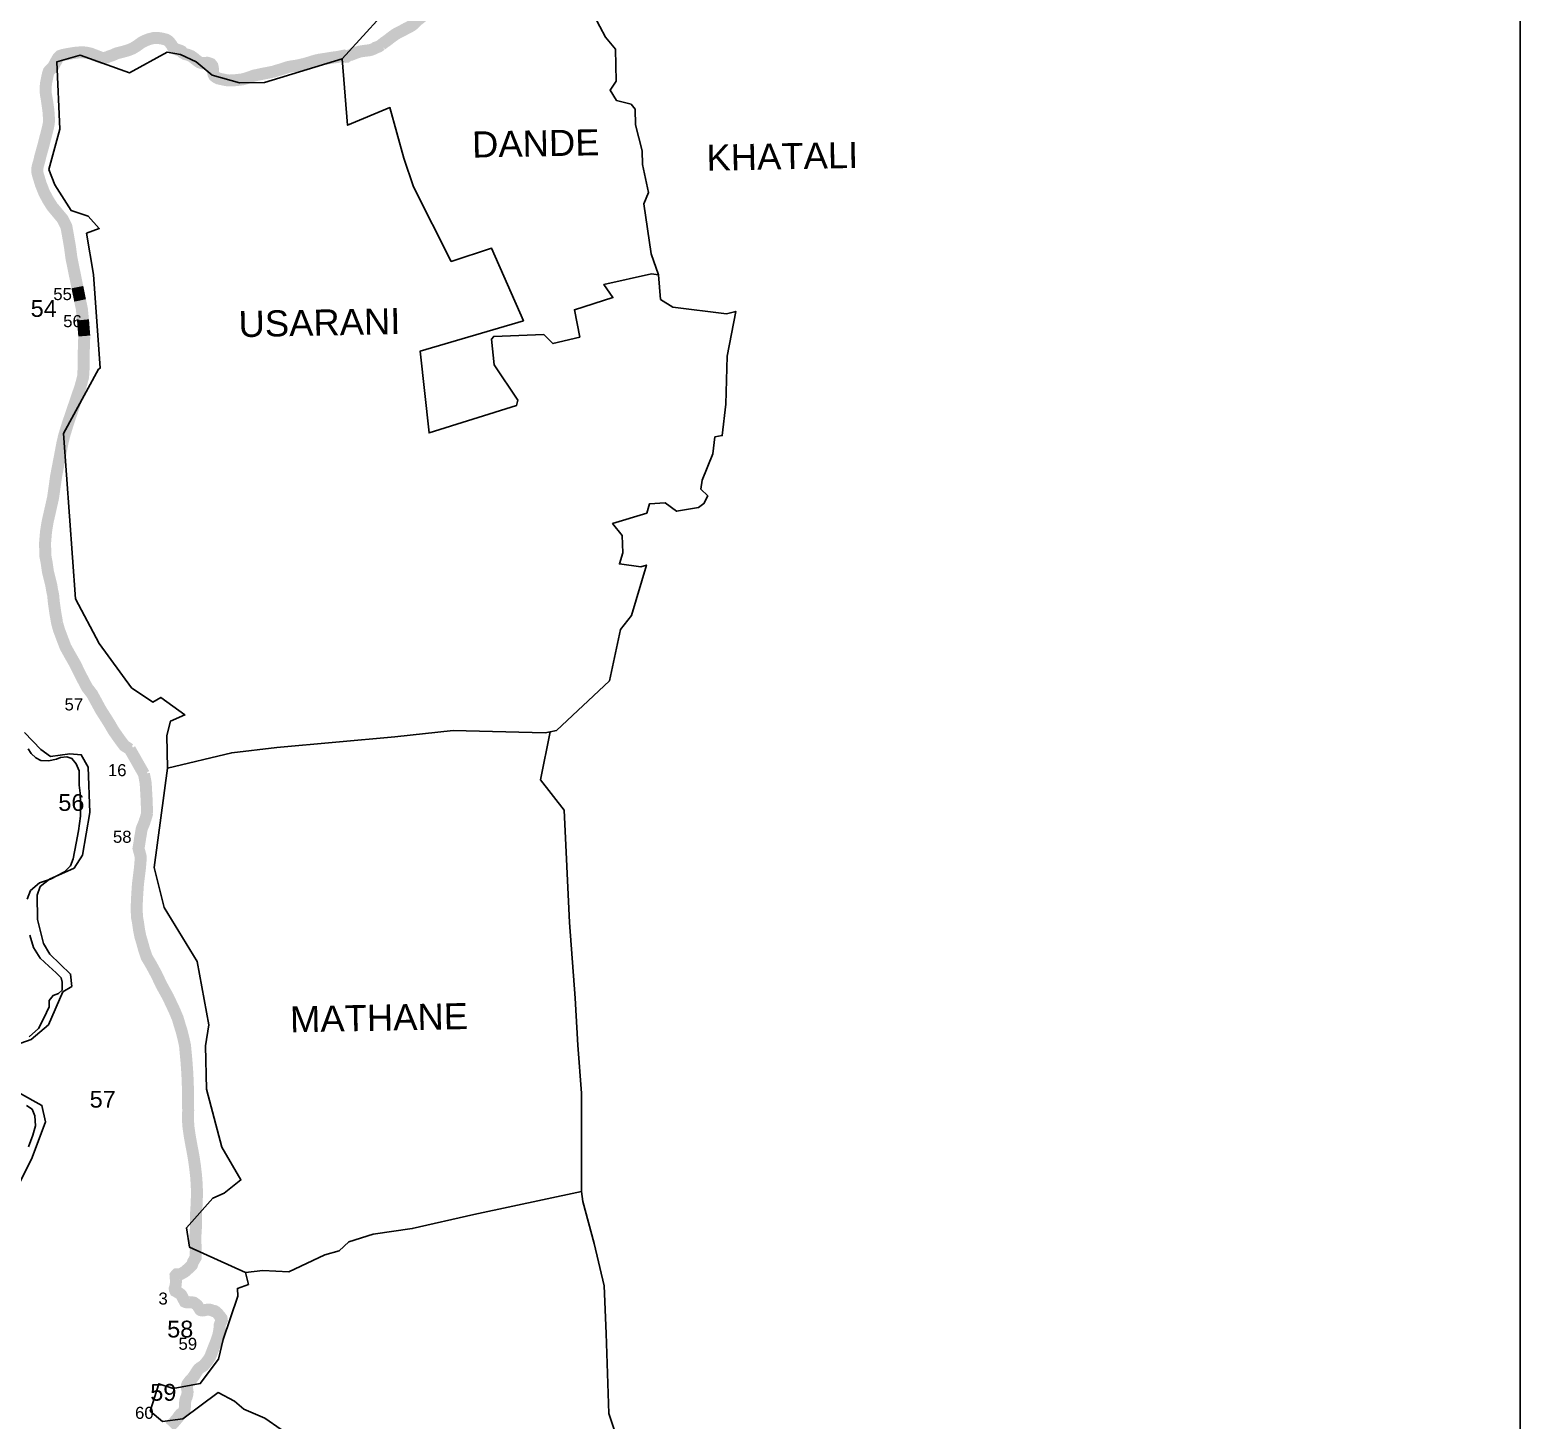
# Model space of a CAD drawing. Header units: metres. Extents: x 0 to 561379, y 0 to 4092696.
# Drawn here: x 260338 to 266555, y 2162280 to 2168081 of the extents above; entities that cross this region are included whole.
import ezdxf

# ---------------------------------------------------------------- set-up
doc = ezdxf.new("R2010")
doc.units = ezdxf.units.M
for name, color, linetype in [('ARTIFICIALLY PROTECTED', 1, 'Continuous'), ('COASTLINE', 5, 'Continuous'), ('DISTRICT BOUNDRY', 86, 'Continuous'), ('NATURALLY PROTECTED', 3, 'Continuous'), ('UNPROTECTED', 130, 'Continuous'), ('UNPROTECTED DUE TO CREEK', 150, 'Continuous'), ('VILLAGE BOUNDRY', 32, 'Continuous'), ('VILLAGE NAME', 250, 'Continuous')]:
    doc.layers.add(name, color=color, linetype=linetype)
doc.styles.get("Standard").update_dxf_attribs({"font": 'arial.ttf'})
picture_1 = doc.add_image_def('image2.ecw', size_in_pixel=(420817, 1374870.0))

msp = doc.modelspace()

# ---------------------------------------------------------------- linework, layer by layer
at = {"layer": 'ARTIFICIALLY PROTECTED', "const_width": 50, "flags": 128}
for points in [[(261804.2, 2168018.3), (261792.9, 2168010.8), (261780.6, 2168006.6), (261778.4, 2168004.8), (261774.8, 2168002.8), (261768, 2167999.9), (261763.2, 2167997.9), (261755.3, 2167995.9), (261741, 2167994.1), (261727.9, 2167992.4), (261714, 2167990), (261691.7, 2167982.4), (261666.2, 2167971.9), (261660.1, 2167970), (261659.7, 2167969.1), (261658.8, 2167968.4), (261657.6, 2167968.3), (261656.2, 2167968.7), (261647.9, 2167973), (261621.6, 2167967.6), (261597.8, 2167964.6), (261568.1, 2167959.7), (261544.8, 2167956.1), (261530.9, 2167953.2), (261519.4, 2167949.7), (261495.9, 2167942.3), (261481.4, 2167938.4), (261461.1, 2167933.5), (261444.4, 2167930.4), (261426.2, 2167927.9), (261414.3, 2167925.5), (261404.7, 2167922.3), (261382.7, 2167915.1), (261372.4, 2167912.2), (261355.3, 2167906.6), (261335.5, 2167902.6), (261314.2, 2167898.6), (261290.1, 2167893.7), (261285.3, 2167892.7)], [(260536.3, 2167007.2), (260547.5, 2166951.8)], [(260559.5, 2166870.6), (260560.6, 2166859.5), (260565, 2166803.4)], [(260452.1, 2165604), (260459.6, 2165577.3), (260471, 2165547), (260486.6, 2165506.1), (260504.1, 2165474.4), (260526.1, 2165436), (260552.4, 2165382.9), (260576.8, 2165336.6), (260597.7, 2165309.6), (260614.7, 2165278.3), (260633.5, 2165243.8), (260670.6, 2165185.2), (260686.9, 2165156.9), (260712.2, 2165121), (260731.8, 2165094.5), (260755.2, 2165079.2)], [(260826.7, 2164810.8), (260826.7, 2164810.1), (260820.2, 2164787.5), (260818.3, 2164783.1), (260815.6, 2164773.8), (260811.1, 2164762.8), (260807.3, 2164753.8), (260804.8, 2164747.6), (260802.6, 2164735.7), (260800.8, 2164724), (260798.6, 2164712.3), (260794.9, 2164687.8), (260791.3, 2164665.4), (260793.1, 2164658.5)], [(261130.8, 2162679.6), (261130.2, 2162678.1), (261129.1, 2162663.4), (261127.6, 2162651.5), (261123.9, 2162633.2), (261118.4, 2162616.9), (261112.2, 2162600.3), (261105, 2162582.4), (261097, 2162561.7), (261089.5, 2162542.5), (261081.7, 2162530.9), (261073.3, 2162519.5), (261062.8, 2162507.6), (261048.6, 2162498.7), (261042.6, 2162493.9), (261037.5, 2162487.6), (261033.5, 2162481.4), (261027.2, 2162471.1), (261020.3, 2162460.9), (261015.7, 2162455.2)], [(260980.8, 2162319.2), (260977.5, 2162313.3), (260970.7, 2162307.8), (260966.7, 2162305.1), (260959.8, 2162296.8), (260953.8, 2162288.1), (260948.3, 2162281.6), (260938.1, 2162269.7), (260922.1, 2162252.7)]]:
    msp.add_lwpolyline(points, dxfattribs=at)
at = {"layer": 'COASTLINE', "const_width": 30, "flags": 128}
msp.add_lwpolyline([(261929.4, 2168097.8), (261921, 2168092.8), (261908, 2168086.4), (261895.3, 2168079.3), (261875.7, 2168069.4), (261863.2, 2168062.4), (261853.8, 2168055.7), (261840.8, 2168046), (261826.4, 2168034.8), (261815.8, 2168027.8), (261809.1, 2168022.4), (261804.2, 2168018.3), (261792.9, 2168010.8), (261780.6, 2168006.6), (261778.4, 2168004.8), (261774.8, 2168002.8), (261768, 2167999.9), (261763.2, 2167997.9), (261755.3, 2167995.9), (261741, 2167994.1), (261727.9, 2167992.4), (261714, 2167990), (261691.7, 2167982.4), (261666.2, 2167971.9), (261660.1, 2167970), (261659.7, 2167969.1), (261658.8, 2167968.4), (261657.6, 2167968.3), (261656.2, 2167968.7), (261647.9, 2167973), (261621.6, 2167967.6), (261597.8, 2167964.6), (261568.1, 2167959.7), (261544.8, 2167956.1), (261530.9, 2167953.2), (261519.4, 2167949.7), (261495.9, 2167942.3), (261481.4, 2167938.4), (261461.1, 2167933.5), (261444.4, 2167930.4), (261426.2, 2167927.9), (261414.3, 2167925.5), (261404.7, 2167922.3), (261382.7, 2167915.1), (261372.4, 2167912.2), (261355.3, 2167906.6), (261335.5, 2167902.6), (261314.2, 2167898.6), (261290.1, 2167893.7), (261273.8, 2167890.1), (261242.5, 2167879.2), (261227.9, 2167874.9), (261218.7, 2167873.4), (261209.7, 2167872.3), (261182.6, 2167869.6), (261169.1, 2167869.5), (261154.7, 2167871.3), (261137.4, 2167875.1), (261123.9, 2167878.1), (261114.5, 2167883.1), (261107.6, 2167888.5), (261104.1, 2167895.8), (261102.3, 2167905.2), (261102.3, 2167912.5), (261101.3, 2167923.1), (261099.3, 2167930.8), (261093.2, 2167938.6), (261086.5, 2167941.2), (261077.9, 2167943.7), (261068.1, 2167942.4), (261057.2, 2167941.6), (261046, 2167945.1), (261035.7, 2167952.1), (261022.6, 2167963), (261010.3, 2167971.6), (260997.2, 2167976.7), (260985.3, 2167979.7), (260975.9, 2167985.4), (260971, 2167991.2), (260965.4, 2167993.9), (260956.7, 2167997), (260946.9, 2168000.2), (260938.3, 2168005.1), (260932.5, 2168012), (260928.9, 2168018.4), (260922.3, 2168027.5), (260915.4, 2168034.5), (260906.5, 2168040.1), (260887.5, 2168044.8), (260870.4, 2168047.3), (260854.3, 2168046.8), (260834.5, 2168041.9), (260819, 2168035.8), (260803.9, 2168028), (260782.6, 2168012.8), (260766.2, 2168002.9), (260746.7, 2167995.1), (260725.7, 2167989.3), (260699.7, 2167982.7), (260684.4, 2167975.6), (260669.2, 2167970.6), (260659.7, 2167966), (260643.3, 2167962.7), (260633.5, 2167965.5), (260618.3, 2167971.5), (260604.5, 2167976.7), (260592.3, 2167981.5), (260577.1, 2167985.1), (260563, 2167986.7), (260551.5, 2167986.7), (260537.4, 2167986.2), (260521.4, 2167984.4), (260497.3, 2167980.2), (260476, 2167976.1), (260463.4, 2167972), (260456.7, 2167965.2), (260452.7, 2167958.8), (260444, 2167943.5), (260437.3, 2167930), (260431.6, 2167923.3), (260428.2, 2167919.5), (260423.6, 2167914.9), (260419.4, 2167910.6), (260416.9, 2167907.5), (260415.1, 2167902.7), (260413.3, 2167895.9), (260411, 2167885.3), (260405.7, 2167859.2), (260404.5, 2167847.9), (260403.8, 2167835.3), (260404.1, 2167821.6), (260404.9, 2167812.6), (260409.3, 2167786.7), (260415, 2167746.9), (260416.4, 2167730.5), (260417.8, 2167707.8), (260417, 2167690.2), (260412.3, 2167668.2), (260393.7, 2167596.1), (260381.7, 2167553), (260376.7, 2167531.7), (260372.2, 2167516.9), (260368.7, 2167500.4), (260368.7, 2167489.8), (260371.2, 2167478), (260383.7, 2167436.9), (260398.3, 2167399.9), (260415.3, 2167368.6), (260431.6, 2167343), (260453.4, 2167316.9), (260474.1, 2167292.2), (260490.3, 2167259.9), (260496.7, 2167224.8), (260505.2, 2167176.3), (260511.7, 2167127.4), (260536.3, 2167007.2), (260548, 2166949.1), (260554.9, 2166916.9), (260560.6, 2166859.5), (260565, 2166803.4), (260562.6, 2166730.7), (260563, 2166680.7), (260560.1, 2166633.1), (260549.6, 2166593.5), (260527.4, 2166528.5), (260495.5, 2166435), (260481.3, 2166388.1), (260473.6, 2166355.8), (260464.3, 2166306.1), (260447.7, 2166219.9), (260434.8, 2166128.7), (260421.5, 2166069.7), (260411.6, 2166026.4), (260405.2, 2165985.2), (260403.3, 2165961.7), (260400.7, 2165932.2), (260402.5, 2165911.8), (260402.8, 2165885), (260407.9, 2165858.9), (260413.3, 2165820.7), (260421.4, 2165787.7), (260427.1, 2165765.3), (260430.3, 2165745.3), (260435.1, 2165722.5), (260438.2, 2165690.9), (260444.9, 2165644.4), (260452, 2165604.3), (260459.6, 2165577.3), (260471, 2165547), (260486.6, 2165506.1), (260504.1, 2165474.4), (260526.1, 2165436), (260552.4, 2165382.9), (260576.8, 2165336.6), (260597.7, 2165309.6), (260614.7, 2165278.3), (260633.5, 2165243.8), (260670.6, 2165185.2), (260686.9, 2165156.9), (260712.2, 2165121), (260731.8, 2165094.5), (260755.2, 2165079.2), (260755.2, 2165079.2), (260755.2, 2165079.2), (260813.9, 2164976.2), (260821.1, 2164939), (260825.6, 2164860.4), (260826.7, 2164810.1), (260820.2, 2164787.5), (260818.3, 2164783.1), (260815.6, 2164773.8), (260811.1, 2164762.8), (260807.3, 2164753.8), (260804.8, 2164747.6), (260802.6, 2164735.7), (260800.8, 2164724), (260798.6, 2164712.3), (260794.9, 2164687.8), (260791.3, 2164665.4), (260799.6, 2164634.5), (260800.8, 2164625.6), (260797.5, 2164586), (260788.9, 2164516.2), (260784.4, 2164448.4), (260783.8, 2164403), (260785.4, 2164376.6), (260789.1, 2164357.2), (260793.6, 2164324.7), (260798.9, 2164298.6), (260807.8, 2164268.7), (260815.4, 2164240.9), (260825.3, 2164211.8), (260844.4, 2164179.6), (260866.4, 2164139.1), (260886.3, 2164096.9), (260914.2, 2164046.3), (260941.2, 2163989.2), (260955.1, 2163956), (260962.8, 2163929.2), (260970.2, 2163906.7), (260978.4, 2163874.3), (260985.3, 2163843.3), (260988.4, 2163809.5), (260991.4, 2163776.7), (260995.1, 2163725.3), (260997.2, 2163671.4), (260997.3, 2163631.9), (260998.5, 2163572.6), (260997.7, 2163529.1), (261000.1, 2163499.3), (261005.3, 2163463.4), (261013.9, 2163416.4), (261017, 2163400.9), (261021.4, 2163376), (261026.4, 2163342.8), (261031.5, 2163298.8), (261034.2, 2163261.6), (261035.2, 2163224.8), (261033.6, 2163178.5), (261030.7, 2163133), (261031.2, 2163090.7), (261028.1, 2163040.9), (261028.9, 2163016.3), (261030.4, 2162991.3), (261030.2, 2162959.5), (261018.8, 2162940.4), (261014.3, 2162927.7), (261005, 2162917.6), (260994.8, 2162908.7), (260984.4, 2162899.5), (260975.6, 2162894.3), (260967.4, 2162889.8), (260961.3, 2162888.9), (260955.7, 2162889), (260949.8, 2162888.5), (260948.1, 2162886.8), (260945.6, 2162883.1), (260945.7, 2162876.6), (260947.5, 2162866), (260946.8, 2162846.8), (260945, 2162837.2), (260942.5, 2162829.3), (260942.8, 2162824.2), (260945.3, 2162818.8), (260953.2, 2162814.5), (260962.5, 2162808.8), (260969.2, 2162803.3), (260973.8, 2162795.3), (260977.8, 2162786.8), (260981.1, 2162781), (260983.2, 2162777.3), (260985, 2162774.1), (260989, 2162772.3), (260993.7, 2162771.4), (260998.2, 2162772), (261005, 2162772.4), (261014.4, 2162771.6), (261022.1, 2162770.3), (261029.8, 2162764.9), (261035.9, 2162759.6), (261038.9, 2162755.9), (261041.2, 2162752), (261044.9, 2162746.7), (261047.1, 2162742.7), (261048.9, 2162740.2), (261051.6, 2162738.6), (261057.4, 2162737.7), (261065.5, 2162738.7), (261074, 2162740.5), (261084.1, 2162741.5), (261090.5, 2162740.6), (261098, 2162737.8), (261104, 2162735.7), (261109, 2162735.2), (261114, 2162732.2), (261121.5, 2162725.3), (261127.2, 2162717.7), (261130.3, 2162714.7), (261134.3, 2162709.4), (261137.6, 2162705), (261138.7, 2162697.4), (261136.5, 2162692.7), (261133.7, 2162686.9), (261130.2, 2162678.1), (261129.1, 2162663.4), (261127.6, 2162651.5), (261123.9, 2162633.2), (261118.4, 2162616.9), (261112.2, 2162600.3), (261105, 2162582.4), (261097, 2162561.7), (261089.5, 2162542.5), (261081.7, 2162530.9), (261073.3, 2162519.5), (261062.8, 2162507.6), (261048.6, 2162498.7), (261042.6, 2162493.9), (261037.5, 2162487.6), (261033.5, 2162481.4), (261027.2, 2162471.1), (261020.3, 2162460.9), (261011.2, 2162449.5), (261004, 2162442.4), (260995.4, 2162430.9), (260993.1, 2162423.8), (260993.2, 2162415.3), (260995.1, 2162405.5), (260996, 2162398), (260995.2, 2162388.9), (260992.8, 2162378.9), (260989.1, 2162370.9), (260986.9, 2162363.4), (260986, 2162357.4), (260985.3, 2162350.6), (260985.3, 2162342.7), (260984.2, 2162329.7), (260982.1, 2162321.5), (260977.5, 2162313.3), (260970.7, 2162307.8), (260966.7, 2162305.1), (260959.8, 2162296.8), (260953.8, 2162288.1), (260948.3, 2162281.6), (260938.1, 2162269.7), (260922.1, 2162252.7)], dxfattribs=at)
at = {"layer": 'DISTRICT BOUNDRY'}
for points in [[(260331, 2165081.3, 0), (260342.9, 2165061.4, 0), (260363, 2165043.7, 0), (260383.9, 2165032.7, 0), (260415.6, 2165030.8, 0), (260449.8, 2165037.9, 0), (260465.3, 2165045, 0), (260492.9, 2165047.5, 0), (260513.2, 2165041, 0), (260531.5, 2165018.9, 0), (260543.3, 2164989.2, 0), (260544.1, 2164929.4, 0), (260548.5, 2164895.8, 0), (260548.7, 2164853.2, 0), (260549.6, 2164799.5, 0), (260540.7, 2164738.8, 0), (260531.8, 2164687.1, 0), (260518.8, 2164621.9, 0), (260507.8, 2164592.7, 0), (260483.1, 2164567.7, 0), (260424.2, 2164537.8, 0), (260378.5, 2164521.5, 0), (260340, 2164489.7, 0), (260326.5, 2164453.7, 0)], [(260337.4, 2164303.6, 0), (260353.8, 2164252.2, 0), (260380.7, 2164207.6, 0), (260417.6, 2164174.6, 0), (260447.2, 2164145.8, 0), (260468.1, 2164125.8, 0), (260472.7, 2164108, 0), (260473.1, 2164074.4, 0), (260457.4, 2164060.7, 0), (260434.6, 2164051.3, 0), (260418.9, 2164031.1, 0), (260418.5, 2164004.1, 0), (260396.8, 2163956.8, 0), (260374.3, 2163913.9, 0), (260335.7, 2163879.8, 0)], [(260324.5, 2163592.6, 0), (260347, 2163577.3, 0), (260358.8, 2163550.5, 0), (260361.4, 2163508.1, 0), (260350.4, 2163469.7, 0), (260332.7, 2163420.3, 0)]]:
    msp.add_polyline3d(points, dxfattribs=at)
at = {"layer": 'NATURALLY PROTECTED', "const_width": 50, "flags": 128}
for points in [[(261972.8, 2168679.8), (262039.2, 2168219), (262029.3, 2168205.7), (262022, 2168195.1), (262006.1, 2168172), (261997.9, 2168161.6), (261987.4, 2168149.3), (261974.2, 2168136.3), (261965.3, 2168128.6), (261951.4, 2168118), (261942.2, 2168108.5), (261935.8, 2168102.2), (261929.4, 2168097.8), (261921, 2168092.8), (261908, 2168086.4), (261895.3, 2168079.3), (261875.7, 2168069.4), (261863.2, 2168062.4), (261853.8, 2168055.7), (261840.8, 2168046), (261826.4, 2168034.8), (261815.8, 2168027.8), (261809.1, 2168022.4), (261804.2, 2168018.3)], [(261285.3, 2167892.7), (261273.8, 2167890.1), (261242.5, 2167879.2), (261227.9, 2167874.9), (261218.7, 2167873.4), (261209.7, 2167872.3), (261182.6, 2167869.6), (261169.1, 2167869.5), (261154.7, 2167871.3), (261137.4, 2167875.1), (261123.9, 2167878.1), (261114.5, 2167883.1), (261107.6, 2167888.5), (261104.1, 2167895.8), (261102.3, 2167905.2), (261102.3, 2167912.5), (261101.3, 2167923.1), (261099.3, 2167930.8), (261093.2, 2167938.6), (261086.5, 2167941.2), (261077.9, 2167943.7), (261068.1, 2167942.4), (261057.2, 2167941.6), (261046, 2167945.1), (261035.7, 2167952.1), (261022.6, 2167963), (261010.3, 2167971.6), (260997.2, 2167976.7), (260985.3, 2167979.7), (260975.9, 2167985.4), (260971, 2167991.2), (260965.4, 2167993.9), (260956.7, 2167997), (260946.9, 2168000.2), (260938.3, 2168005.1), (260932.5, 2168012), (260928.9, 2168018.4), (260922.3, 2168027.5), (260915.4, 2168034.5), (260906.5, 2168040.1), (260887.5, 2168044.8), (260870.4, 2168047.3), (260854.3, 2168046.8), (260834.5, 2168041.9), (260819, 2168035.8), (260803.9, 2168028), (260782.6, 2168012.8), (260766.2, 2168002.9), (260746.7, 2167995.1), (260725.7, 2167989.3), (260699.7, 2167982.7), (260684.4, 2167975.6), (260669.2, 2167970.6), (260659.7, 2167966), (260643.3, 2167962.7), (260633.5, 2167965.5), (260618.3, 2167971.5), (260604.5, 2167976.7), (260592.3, 2167981.5), (260577.1, 2167985.1), (260563, 2167986.7), (260551.5, 2167986.7), (260537.4, 2167986.2), (260521.4, 2167984.4), (260497.3, 2167980.2), (260476, 2167976.1), (260463.4, 2167972), (260456.7, 2167965.2), (260452.7, 2167958.8), (260444, 2167943.5), (260437.3, 2167930), (260431.6, 2167923.3), (260428.2, 2167919.5), (260423.6, 2167914.9), (260419.4, 2167910.6), (260416.9, 2167907.5), (260415.1, 2167902.7), (260413.3, 2167895.9), (260411, 2167885.3), (260405.7, 2167859.2), (260404.5, 2167847.9), (260403.8, 2167835.3), (260404.1, 2167821.6), (260404.9, 2167812.6), (260409.3, 2167786.7), (260415, 2167746.9), (260416.4, 2167730.5), (260417.8, 2167707.8), (260417, 2167690.2), (260412.3, 2167668.2), (260393.7, 2167596.1), (260381.7, 2167553), (260376.7, 2167531.7), (260372.2, 2167516.9), (260368.7, 2167500.4), (260368.7, 2167489.8), (260371.2, 2167478), (260383.7, 2167436.9), (260398.3, 2167399.9), (260415.3, 2167368.6), (260431.6, 2167343), (260453.4, 2167316.9), (260474.1, 2167292.2), (260490.3, 2167259.9), (260496.7, 2167224.8), (260505.2, 2167176.3), (260511.7, 2167127.4), (260536.3, 2167007.2)], [(260547.5, 2166951.8), (260548, 2166949.1), (260554.9, 2166916.9), (260559.5, 2166870.6)], [(260565, 2166803.4), (260562.6, 2166730.7), (260563, 2166680.7), (260560.1, 2166633.1), (260549.6, 2166593.5), (260527.4, 2166528.5), (260495.5, 2166435), (260481.3, 2166388.1), (260473.6, 2166355.8), (260464.3, 2166306.1), (260447.7, 2166219.9), (260434.8, 2166128.7), (260421.5, 2166069.7), (260411.6, 2166026.4), (260405.2, 2165985.2), (260403.3, 2165961.7), (260400.7, 2165932.2), (260402.5, 2165911.8), (260402.8, 2165885), (260407.9, 2165858.9), (260413.3, 2165820.7), (260421.4, 2165787.7), (260427.1, 2165765.3), (260430.3, 2165745.3), (260435.1, 2165722.5), (260438.2, 2165690.9), (260444.9, 2165644.4), (260452, 2165604.3), (260452.1, 2165604)], [(260813.9, 2164976.2), (260821.1, 2164939), (260825.6, 2164860.4), (260826.7, 2164810.8)], [(260793.1, 2164658.5), (260799.6, 2164634.5), (260800.8, 2164625.6), (260797.5, 2164586), (260788.9, 2164516.2), (260784.4, 2164448.4), (260783.8, 2164403), (260785.4, 2164376.6), (260789.1, 2164357.2), (260793.6, 2164324.7), (260798.9, 2164298.6), (260807.8, 2164268.7), (260815.4, 2164240.9), (260825.3, 2164211.8), (260844.4, 2164179.6), (260866.4, 2164139.1), (260886.3, 2164096.9), (260914.2, 2164046.3), (260941.2, 2163989.2), (260955.1, 2163956), (260962.8, 2163929.2), (260970.2, 2163906.7), (260978.4, 2163874.3), (260985.3, 2163843.3), (260988.4, 2163809.5), (260991.4, 2163776.7), (260995.1, 2163725.3), (260997.2, 2163671.4), (260997.3, 2163631.9), (260998.5, 2163572.6), (260997.7, 2163529.1), (261000.1, 2163499.3), (261005.3, 2163463.4), (261013.9, 2163416.4), (261017, 2163400.9), (261021.4, 2163376), (261026.4, 2163342.8), (261031.5, 2163298.8), (261034.2, 2163261.6), (261035.2, 2163224.8), (261033.6, 2163178.5), (261030.7, 2163133), (261031.2, 2163090.7), (261028.1, 2163040.9), (261028.9, 2163016.3), (261030.4, 2162991.3), (261030.2, 2162959.5), (261018.8, 2162940.4), (261014.3, 2162927.7), (261005, 2162917.6), (260994.8, 2162908.7), (260984.4, 2162899.5), (260975.6, 2162894.3), (260967.4, 2162889.8), (260961.3, 2162888.9), (260955.7, 2162889), (260949.8, 2162888.5), (260948.1, 2162886.8), (260945.6, 2162883.1), (260945.7, 2162876.6), (260947.5, 2162866)], [(260984.7, 2162774.8), (260985, 2162774.1), (260989, 2162772.3), (260993.7, 2162771.4), (260998.2, 2162772), (261005, 2162772.4), (261014.4, 2162771.6), (261022.1, 2162770.3), (261029.8, 2162764.9), (261035.9, 2162759.6), (261038.9, 2162755.9), (261041.2, 2162752), (261044.9, 2162746.7), (261047.1, 2162742.7), (261048.9, 2162740.2), (261051.6, 2162738.6), (261057.4, 2162737.7), (261065.5, 2162738.7), (261074, 2162740.5), (261084.1, 2162741.5), (261090.5, 2162740.6), (261098, 2162737.8), (261104, 2162735.7), (261109, 2162735.2), (261114, 2162732.2), (261121.5, 2162725.3), (261127.2, 2162717.7), (261130.3, 2162714.7), (261134.3, 2162709.4), (261137.6, 2162705), (261138.7, 2162697.4), (261136.5, 2162692.7), (261133.7, 2162686.9), (261130.8, 2162679.6)], [(261015.7, 2162455.2), (261011.2, 2162449.5), (261004, 2162442.4), (260995.4, 2162430.9), (260993.1, 2162423.8), (260993.2, 2162415.3), (260995.1, 2162405.5), (260996, 2162398), (260995.2, 2162388.9), (260992.8, 2162378.9), (260989.1, 2162370.9), (260986.9, 2162363.4), (260986, 2162357.4), (260985.3, 2162350.6), (260985.3, 2162342.7), (260984.2, 2162329.7), (260982.1, 2162321.5), (260980.8, 2162319.2)]]:
    msp.add_lwpolyline(points, dxfattribs=at)
msp.add_lwpolyline([(260755.2, 2165079.2), (260755.2, 2165079.2)], close=True, dxfattribs=at)
at = {"layer": 'UNPROTECTED', "const_width": 50, "flags": 128}
msp.add_lwpolyline([(260947.5, 2162866), (260946.8, 2162846.8), (260945, 2162837.2), (260942.5, 2162829.3), (260942.8, 2162824.2), (260945.3, 2162818.8), (260953.2, 2162814.5), (260962.5, 2162808.8), (260969.2, 2162803.3), (260973.8, 2162795.3), (260977.8, 2162786.8), (260981.1, 2162781), (260983.2, 2162777.3), (260984.7, 2162774.8)], dxfattribs=at)
at = {"layer": 'UNPROTECTED DUE TO CREEK', "const_width": 50, "flags": 128}
msp.add_lwpolyline([(260755.2, 2165079.2), (260813.9, 2164976.2)], dxfattribs=at)
at = {"layer": 'VILLAGE BOUNDRY'}
for points in [[(261886.4, 2168230.6, 0), (261640.4, 2167960.1, 0), (261316.6, 2167860.7, 0), (261212.3, 2167860, 0), (261098.5, 2167891.1, 0), (261032.3, 2167947, 0), (260966.7, 2167977.3, 0), (260911, 2167987.5, 0), (260754.3, 2167901.6, 0), (260548.2, 2167975, 0), (260450.4, 2167946.8, 0), (260463.6, 2167666, 0), (260417.5, 2167497.6, 0), (260441.9, 2167434.4, 0), (260509.9, 2167326.6, 0), (260581.6, 2167304.1, 0), (260627.6, 2167252.4, 0), (260574.3, 2167232.1, 0), (260603.3, 2167060.1, 0), (260630.9, 2166668.8, 0), (260624.7, 2166664.6, 0), (260478, 2166396.9, 0), (260528.3, 2165707.4, 0), (260626.9, 2165520.9, 0), (260762.6, 2165336.1, 0), (260850.5, 2165276, 0), (260884.8, 2165295.4, 0), (260985.1, 2165222.4, 0), (260925, 2165196.9, 0), (260909.2, 2165136.5, 0), (260911.8, 2165000.3, 0), (260856.6, 2164586.6, 0), (260898.2, 2164418.4, 0), (261035.7, 2164194.3, 0), (261084.5, 2163929, 0), (261070.8, 2163841.7, 0), (261074.8, 2163661.6, 0), (261139.5, 2163419.2, 0), (261218.2, 2163282.7, 0), (261149.2, 2163227.3, 0), (261101.1, 2163205.8, 0), (260992, 2163082.1, 0), (261004.6, 2163001.7, 0), (261238.3, 2162895.7, 0), (261249.7, 2162846.3, 0), (261203.9, 2162829.9, 0), (261205.8, 2162797.5, 0), (261144.5, 2162616.6, 0), (261125, 2162535.2, 0), (261048.6, 2162432.6, 0), (260935.8, 2162411.9, 0), (260875.6, 2162432.1, 0), (260840.5, 2162318.1, 0), (260891.6, 2162274.3, 0), (260976.6, 2162285.4, 0), (261123.6, 2162394.9, 0), (261192.3, 2162359.5, 0), (261231, 2162326.3, 0), (261318.3, 2162288.9, 0), (261385.8, 2162241.1, 0)], [(261886.4, 2168230.6, 0), (261640.4, 2167960.1, 0), (261316.6, 2167860.7, 0), (261212.3, 2167860, 0), (261098.5, 2167891.1, 0), (261032.3, 2167947, 0), (260966.7, 2167977.3, 0), (260911, 2167987.5, 0), (260754.3, 2167901.6, 0), (260548.2, 2167975, 0), (260450.4, 2167946.8, 0), (260463.6, 2167666, 0), (260417.5, 2167497.6, 0), (260441.9, 2167434.4, 0), (260509.9, 2167326.6, 0), (260581.6, 2167304.1, 0), (260627.6, 2167252.4, 0), (260574.3, 2167232.1, 0), (260603.3, 2167060.1, 0), (260630.9, 2166668.8, 0), (260624.7, 2166664.6, 0), (260478, 2166396.9, 0), (260528.3, 2165707.4, 0), (260626.9, 2165520.9, 0), (260762.6, 2165336.1, 0), (260850.5, 2165276, 0), (260884.8, 2165295.4, 0), (260985.1, 2165222.4, 0), (260925, 2165196.9, 0), (260909.2, 2165136.5, 0), (260911.8, 2165000.3, 0), (260856.6, 2164586.6, 0), (260898.2, 2164418.4, 0), (261035.7, 2164194.3, 0), (261084.5, 2163929, 0), (261070.8, 2163841.7, 0), (261074.8, 2163661.6, 0), (261139.5, 2163419.2, 0), (261218.2, 2163282.7, 0), (261149.2, 2163227.3, 0), (261101.1, 2163205.8, 0), (260992, 2163082.1, 0), (261004.6, 2163001.7, 0), (261238.3, 2162895.7, 0), (261249.7, 2162846.3, 0), (261203.9, 2162829.9, 0), (261205.8, 2162797.5, 0), (261144.5, 2162616.6, 0), (261125, 2162535.2, 0), (261048.6, 2162432.6, 0), (260935.8, 2162411.9, 0), (260875.6, 2162432.1, 0), (260840.5, 2162318.1, 0), (260891.6, 2162274.3, 0), (260976.6, 2162285.4, 0), (261123.6, 2162394.9, 0), (261192.3, 2162359.5, 0), (261231, 2162326.3, 0), (261318.3, 2162288.9, 0), (261385.8, 2162241.1, 0)], [(262668.7, 2168183.2, 0), (262739.6, 2168050.2, 0), (262781, 2168000.2, 0), (262784.6, 2167867.1, 0), (262758.7, 2167828.9, 0), (262784.9, 2167786.7, 0), (262846.5, 2167770.6, 0), (262863, 2167750.2, 0), (262865.3, 2167684.4, 0), (262892.1, 2167576.5, 0), (262893.7, 2167518.6, 0), (262918.8, 2167402.6, 0), (262898.8, 2167354.5, 0), (262929.3, 2167146.3, 0), (262961.2, 2167058.9, 0), (262931.7, 2167063.5, 0), (262732.6, 2167018.5, 0), (262770.1, 2166963.9, 0), (262609.7, 2166913.3, 0), (262631.9, 2166798.8, 0), (262520, 2166772, 0), (262481.8, 2166810, 0), (262273.6, 2166801.9, 0), (262264.4, 2166790.6, 0), (262274.6, 2166682.6, 0), (262374.4, 2166535.5, 0), (262368.2, 2166514.2, 0), (262003.5, 2166398.9, 0), (261966.6, 2166740.9, 0), (262396.7, 2166867, 0), (262264.1, 2167169.3, 0), (262095.7, 2167114.6, 0), (261938.2, 2167425.5, 0), (261898.7, 2167545.8, 0), (261839.8, 2167756.3, 0), (261663.2, 2167683.1, 0), (261640.4, 2167960.1, 0), (261886.4, 2168230.6, 0)], [(262668.7, 2168183.2, 0), (262739.6, 2168050.2, 0), (262781, 2168000.2, 0), (262784.6, 2167867.1, 0), (262758.7, 2167828.9, 0), (262784.9, 2167786.7, 0), (262846.5, 2167770.6, 0), (262863, 2167750.2, 0), (262865.3, 2167684.4, 0), (262892.1, 2167576.5, 0), (262893.7, 2167518.6, 0), (262918.8, 2167402.6, 0), (262898.8, 2167354.5, 0), (262929.3, 2167146.3, 0), (262961.2, 2167058.9, 0), (262931.7, 2167063.5, 0), (262732.6, 2167018.5, 0), (262770.1, 2166963.9, 0), (262609.7, 2166913.3, 0), (262631.9, 2166798.8, 0), (262520, 2166772, 0), (262481.8, 2166810, 0), (262273.6, 2166801.9, 0), (262264.4, 2166790.6, 0), (262274.6, 2166682.6, 0), (262374.4, 2166535.5, 0), (262368.2, 2166514.2, 0), (262003.5, 2166398.9, 0), (261966.6, 2166740.9, 0), (262396.7, 2166867, 0), (262264.1, 2167169.3, 0), (262095.7, 2167114.6, 0), (261938.2, 2167425.5, 0), (261898.7, 2167545.8, 0), (261839.8, 2167756.3, 0), (261663.2, 2167683.1, 0), (261640.4, 2167960.1, 0), (261886.4, 2168230.6, 0)], [(260212.1, 2163823, 0), (260344.1, 2163869, 0), (260415.4, 2163930, 0), (260474.9, 2164067.1, 0), (260512.8, 2164090, 0), (260507.9, 2164141.4, 0), (260421.7, 2164223.7, 0), (260395.1, 2164268.4, 0), (260369.2, 2164369.1, 0), (260368.1, 2164470.1, 0), (260381.4, 2164506, 0), (260419.5, 2164537.6, 0), (260522.6, 2164583.3, 0), (260557.8, 2164637.4, 0), (260588.1, 2164814.8, 0), (260581.9, 2165004.6, 0), (260552.1, 2165056.5, 0), (260504.9, 2165060.7, 0), (260424.7, 2165048.9, 0), (260384.3, 2165077.7, 0), (260316.3, 2165149, 0)], [(260212.1, 2163823, 0), (260344.1, 2163869, 0), (260415.4, 2163930, 0), (260474.9, 2164067.1, 0), (260512.8, 2164090, 0), (260507.9, 2164141.4, 0), (260421.7, 2164223.7, 0), (260395.1, 2164268.4, 0), (260369.2, 2164369.1, 0), (260368.1, 2164470.1, 0), (260381.4, 2164506, 0), (260419.5, 2164537.6, 0), (260522.6, 2164583.3, 0), (260557.8, 2164637.4, 0), (260588.1, 2164814.8, 0), (260581.9, 2165004.6, 0), (260552.1, 2165056.5, 0), (260504.9, 2165060.7, 0), (260424.7, 2165048.9, 0), (260384.3, 2165077.7, 0), (260316.3, 2165149, 0)], [(260215.4, 2163110.1, 0), (260347.9, 2163375.8, 0), (260402.8, 2163524.2, 0), (260388.5, 2163593.5, 0), (260289.9, 2163646.5, 0)], [(260215.4, 2163110.1, 0), (260347.9, 2163375.8, 0), (260402.8, 2163524.2, 0), (260388.5, 2163593.5, 0), (260289.9, 2163646.5, 0)], [(261385.8, 2162241.1, 0), (261318.3, 2162288.9, 0), (261231, 2162326.3, 0), (261192.3, 2162359.5, 0), (261123.6, 2162394.9, 0), (260976.6, 2162285.4, 0), (260891.6, 2162274.3, 0), (260840.5, 2162318.1, 0), (260875.6, 2162432.1, 0), (260935.8, 2162411.9, 0), (261048.6, 2162432.6, 0), (261125, 2162535.2, 0), (261144.5, 2162616.6, 0), (261205.8, 2162797.5, 0), (261203.9, 2162829.9, 0), (261249.7, 2162846.3, 0), (261238.3, 2162895.7, 0), (261309.9, 2162904.9, 0), (261418.9, 2162898.5, 0), (261567.9, 2162970.4, 0), (261628.8, 2162986.7, 0), (261669.2, 2163023.8, 0), (261770.7, 2163056.8, 0), (261933.1, 2163079.3, 0), (262190.7, 2163137.9, 0), (262640, 2163234.1, 0), (262645.1, 2163191.9, 0), (262691.7, 2163017.8, 0), (262733.3, 2162840.3, 0), (262742.4, 2162641.7, 0), (262753.3, 2162308.4, 0), (262861.6, 2161982, 0)], [(261385.8, 2162241.1, 0), (261318.3, 2162288.9, 0), (261231, 2162326.3, 0), (261192.3, 2162359.5, 0), (261123.6, 2162394.9, 0), (260976.6, 2162285.4, 0), (260891.6, 2162274.3, 0), (260840.5, 2162318.1, 0), (260875.6, 2162432.1, 0), (260935.8, 2162411.9, 0), (261048.6, 2162432.6, 0), (261125, 2162535.2, 0), (261144.5, 2162616.6, 0), (261205.8, 2162797.5, 0), (261203.9, 2162829.9, 0), (261249.7, 2162846.3, 0), (261238.3, 2162895.7, 0), (261309.9, 2162904.9, 0), (261418.9, 2162898.5, 0), (261567.9, 2162970.4, 0), (261628.8, 2162986.7, 0), (261669.2, 2163023.8, 0), (261770.7, 2163056.8, 0), (261933.1, 2163079.3, 0), (262190.7, 2163137.9, 0), (262640, 2163234.1, 0), (262645.1, 2163191.9, 0), (262691.7, 2163017.8, 0), (262733.3, 2162840.3, 0), (262742.4, 2162641.7, 0), (262753.3, 2162308.4, 0), (262861.6, 2161982, 0)]]:
    msp.add_polyline3d(points, dxfattribs=at)
for points in [[(262003.5, 2166398.9, 0), (262368.2, 2166514.2, 0), (262374.4, 2166535.5, 0), (262274.6, 2166682.6, 0), (262264.4, 2166790.6, 0), (262273.6, 2166801.9, 0), (262481.8, 2166810, 0), (262520, 2166772, 0), (262631.9, 2166798.8, 0), (262609.7, 2166913.3, 0), (262770.1, 2166963.9, 0), (262732.6, 2167018.5, 0), (262931.7, 2167063.5, 0), (262961.2, 2167058.9, 0), (262968.6, 2166955.8, 0), (263019.8, 2166924.1, 0), (263243.9, 2166896.5, 0), (263283.2, 2166906.1, 0), (263247.7, 2166720, 0), (263241.8, 2166518.5, 0), (263226.2, 2166387.8, 0), (263195.6, 2166382.6, 0), (263186.7, 2166312.4, 0), (263143, 2166201.3, 0), (263137.4, 2166164.8, 0), (263166.1, 2166137, 0), (263149.8, 2166104, 0), (263127.1, 2166088.5, 0), (263035.8, 2166072.1, 0), (262988.9, 2166107.1, 0), (262923.2, 2166103.3, 0), (262911.5, 2166064.8, 0), (262769.1, 2166020.7, 0), (262808.5, 2165971.3, 0), (262811.7, 2165898.6, 0), (262797.8, 2165852.8, 0), (262886.8, 2165840.9, 0), (262910.4, 2165847.9, 0), (262848.5, 2165636.7, 0), (262802.5, 2165578.8, 0), (262756.6, 2165365.2, 0), (262535.1, 2165158.2, 0), (262508.8, 2165151.3, 0), (262487.4, 2165148.3, 0), (262103.8, 2165157.2, 0), (261860.1, 2165131.1, 0), (261367.7, 2165086.8, 0), (261180.1, 2165064.9, 0), (260911.8, 2165000.3, 0), (260909.2, 2165136.5, 0), (260925, 2165196.9, 0), (260985.1, 2165222.4, 0), (260884.8, 2165295.4, 0), (260850.5, 2165276, 0), (260762.6, 2165336.1, 0), (260626.9, 2165520.9, 0), (260528.3, 2165707.4, 0), (260478, 2166396.9, 0), (260624.7, 2166664.6, 0), (260630.9, 2166668.8, 0), (260603.3, 2167060.1, 0), (260574.3, 2167232.1, 0), (260627.6, 2167252.4, 0), (260581.6, 2167304.1, 0), (260509.9, 2167326.6, 0), (260441.9, 2167434.4, 0), (260417.5, 2167497.6, 0), (260463.6, 2167666, 0), (260450.4, 2167946.8, 0), (260548.2, 2167975, 0), (260754.3, 2167901.6, 0), (260911, 2167987.5, 0), (260966.7, 2167977.3, 0), (261032.3, 2167947, 0), (261098.5, 2167891.1, 0), (261212.3, 2167860, 0), (261316.6, 2167860.7, 0), (261640.4, 2167960.1, 0), (261663.2, 2167683.1, 0), (261839.8, 2167756.3, 0), (261898.7, 2167545.8, 0), (261938.2, 2167425.5, 0), (262095.7, 2167114.6, 0), (262264.1, 2167169.3, 0), (262396.7, 2166867, 0), (261966.6, 2166740.9, 0)], [(262003.5, 2166398.9, 0), (262368.2, 2166514.2, 0), (262374.4, 2166535.5, 0), (262274.6, 2166682.6, 0), (262264.4, 2166790.6, 0), (262273.6, 2166801.9, 0), (262481.8, 2166810, 0), (262520, 2166772, 0), (262631.9, 2166798.8, 0), (262609.7, 2166913.3, 0), (262770.1, 2166963.9, 0), (262732.6, 2167018.5, 0), (262931.7, 2167063.5, 0), (262961.2, 2167058.9, 0), (262968.6, 2166955.8, 0), (263019.8, 2166924.1, 0), (263243.9, 2166896.5, 0), (263283.2, 2166906.1, 0), (263247.7, 2166720, 0), (263241.8, 2166518.5, 0), (263226.2, 2166387.8, 0), (263195.6, 2166382.6, 0), (263186.7, 2166312.4, 0), (263143, 2166201.3, 0), (263137.4, 2166164.8, 0), (263166.1, 2166137, 0), (263149.8, 2166104, 0), (263127.1, 2166088.5, 0), (263035.8, 2166072.1, 0), (262988.9, 2166107.1, 0), (262923.2, 2166103.3, 0), (262911.5, 2166064.8, 0), (262769.1, 2166020.7, 0), (262808.5, 2165971.3, 0), (262811.7, 2165898.6, 0), (262797.8, 2165852.8, 0), (262886.8, 2165840.9, 0), (262910.4, 2165847.9, 0), (262848.5, 2165636.7, 0), (262802.5, 2165578.8, 0), (262756.6, 2165365.2, 0), (262535.1, 2165158.2, 0), (262508.8, 2165151.3, 0), (262487.4, 2165148.3, 0), (262103.8, 2165157.2, 0), (261860.1, 2165131.1, 0), (261367.7, 2165086.8, 0), (261180.1, 2165064.9, 0), (260911.8, 2165000.3, 0), (260909.2, 2165136.5, 0), (260925, 2165196.9, 0), (260985.1, 2165222.4, 0), (260884.8, 2165295.4, 0), (260850.5, 2165276, 0), (260762.6, 2165336.1, 0), (260626.9, 2165520.9, 0), (260528.3, 2165707.4, 0), (260478, 2166396.9, 0), (260624.7, 2166664.6, 0), (260630.9, 2166668.8, 0), (260603.3, 2167060.1, 0), (260574.3, 2167232.1, 0), (260627.6, 2167252.4, 0), (260581.6, 2167304.1, 0), (260509.9, 2167326.6, 0), (260441.9, 2167434.4, 0), (260417.5, 2167497.6, 0), (260463.6, 2167666, 0), (260450.4, 2167946.8, 0), (260548.2, 2167975, 0), (260754.3, 2167901.6, 0), (260911, 2167987.5, 0), (260966.7, 2167977.3, 0), (261032.3, 2167947, 0), (261098.5, 2167891.1, 0), (261212.3, 2167860, 0), (261316.6, 2167860.7, 0), (261640.4, 2167960.1, 0), (261663.2, 2167683.1, 0), (261839.8, 2167756.3, 0), (261898.7, 2167545.8, 0), (261938.2, 2167425.5, 0), (262095.7, 2167114.6, 0), (262264.1, 2167169.3, 0), (262396.7, 2166867, 0), (261966.6, 2166740.9, 0)], [(262640, 2163234.1, 0), (262190.7, 2163137.9, 0), (261933.1, 2163079.3, 0), (261770.7, 2163056.8, 0), (261669.2, 2163023.8, 0), (261628.8, 2162986.7, 0), (261567.9, 2162970.4, 0), (261418.9, 2162898.5, 0), (261309.9, 2162904.9, 0), (261238.3, 2162895.7, 0), (261004.6, 2163001.7, 0), (260992, 2163082.1, 0), (261101.1, 2163205.8, 0), (261149.2, 2163227.3, 0), (261218.2, 2163282.7, 0), (261139.5, 2163419.2, 0), (261074.8, 2163661.6, 0), (261070.8, 2163841.7, 0), (261084.5, 2163929, 0), (261035.7, 2164194.3, 0), (260898.2, 2164418.4, 0), (260856.6, 2164586.6, 0), (260911.8, 2165000.3, 0), (261180.1, 2165064.9, 0), (261367.7, 2165086.8, 0), (261860.1, 2165131.1, 0), (262103.8, 2165157.2, 0), (262487.4, 2165148.3, 0), (262508.8, 2165151.3, 0), (262468.8, 2164952, 0), (262566.9, 2164824.9, 0), (262589.2, 2164356, 0), (262612.9, 2164040.1, 0), (262623.5, 2163845, 0), (262639.7, 2163644.8, 0)], [(262640, 2163234.1, 0), (262190.7, 2163137.9, 0), (261933.1, 2163079.3, 0), (261770.7, 2163056.8, 0), (261669.2, 2163023.8, 0), (261628.8, 2162986.7, 0), (261567.9, 2162970.4, 0), (261418.9, 2162898.5, 0), (261309.9, 2162904.9, 0), (261238.3, 2162895.7, 0), (261004.6, 2163001.7, 0), (260992, 2163082.1, 0), (261101.1, 2163205.8, 0), (261149.2, 2163227.3, 0), (261218.2, 2163282.7, 0), (261139.5, 2163419.2, 0), (261074.8, 2163661.6, 0), (261070.8, 2163841.7, 0), (261084.5, 2163929, 0), (261035.7, 2164194.3, 0), (260898.2, 2164418.4, 0), (260856.6, 2164586.6, 0), (260911.8, 2165000.3, 0), (261180.1, 2165064.9, 0), (261367.7, 2165086.8, 0), (261860.1, 2165131.1, 0), (262103.8, 2165157.2, 0), (262487.4, 2165148.3, 0), (262508.8, 2165151.3, 0), (262468.8, 2164952, 0), (262566.9, 2164824.9, 0), (262589.2, 2164356, 0), (262612.9, 2164040.1, 0), (262623.5, 2163845, 0), (262639.7, 2163644.8, 0)]]:
    msp.add_polyline3d(points, close=True, dxfattribs=at)

# ---------------------------------------------------------------- texts
at = {"layer": 'ARTIFICIALLY PROTECTED', "char_height": 50, "attachment_point": 1}
for s, insert in [('55', (260435.6, 2167003.3)), ('56', (260477.1, 2166890.5)), ('57', (260482.7, 2165291.3)), ('58', (260684.6, 2164739.1)), ('59', (260958.1, 2162623.7)), ('60', (260776.8, 2162335.7))]:
    msp.add_mtext_dynamic_manual_height_columns(s, width=84.374, gutter_width=1, heights=[0], dxfattribs=dict(at, insert=insert))
at = {"layer": 'NATURALLY PROTECTED', "char_height": 70, "attachment_point": 1}
for s, insert in [('54', (260341.4, 2166953.3)), ('56', (260456.8, 2164892.1)), ('57', (260587.5, 2163654.1)), ('58', (260910.9, 2162695.1)), ('59', (260840.4, 2162431.2))]:
    msp.add_mtext_dynamic_manual_height_columns(s, width=95.172, gutter_width=1, heights=[0], dxfattribs=dict(at, insert=insert))
at = {"layer": 'UNPROTECTED', "insert": (260874.5, 2162812.5), "char_height": 50, "attachment_point": 1}
msp.add_mtext_dynamic_manual_height_columns('3', width=70.183, gutter_width=1, heights=[0], dxfattribs=at)
at = {"layer": 'UNPROTECTED DUE TO CREEK', "insert": (260663.6, 2165017.1), "char_height": 50, "attachment_point": 1}
msp.add_mtext_dynamic_manual_height_columns('16', width=70.183, gutter_width=1, heights=[0], dxfattribs=at)
at = {"layer": 'VILLAGE NAME', "char_height": 108.748, "attachment_point": 1, "rotation": 1.10283}
for s, insert in [('{\\fArial|b0|i0|c0|p34;DANDE}', (262181.6, 2167656.4)), ('{\\fArial|b0|i0|c0|p34;DANDE}', (262181.6, 2167656.4)), ('{\\fArial|b0|i0|c0|p34;KHATALI}', (263159.5, 2167601.5)), ('{\\fArial|b0|i0|c0|p34;KHATALI}', (263159.5, 2167601.5)), ('{\\fArial|b0|i0|c0|p34;USARANI}', (261207.4, 2166907.4)), ('{\\fArial|b0|i0|c0|p34;USARANI}', (261207.4, 2166907.4)), ('{\\fArial|b0|i0|c0|p34;MATHANE}', (261422.2, 2164006.5)), ('{\\fArial|b0|i0|c0|p34;MATHANE}', (261422.2, 2164006.5))]:
    msp.add_mtext_dynamic_manual_height_columns(s, width=726.929, gutter_width=543.7, heights=[0], dxfattribs=dict(at, insert=insert))

# ---------------------------------------------------------------- pictures from other files: only their frames are drawn
image = msp.add_image(picture_1, insert=(253930.9, 2157489.4), size_in_units=(12624.5, 41246.1))
image.dxf.flags = 7

doc.saveas('drawing.dxf')
